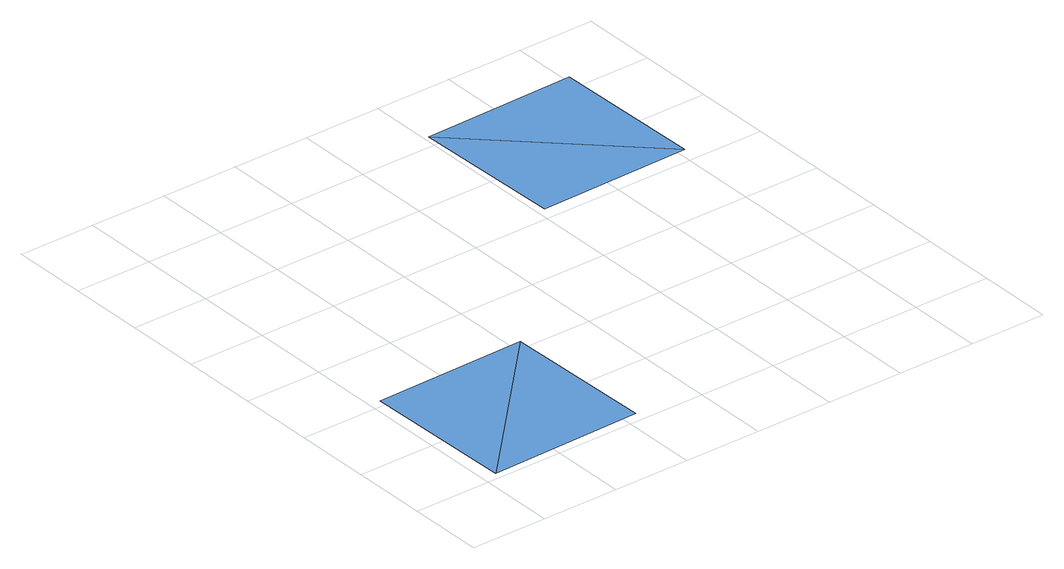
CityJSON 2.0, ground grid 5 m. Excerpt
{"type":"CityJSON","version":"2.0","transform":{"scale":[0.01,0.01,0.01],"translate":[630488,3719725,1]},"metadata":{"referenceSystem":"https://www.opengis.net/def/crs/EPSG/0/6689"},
"CityObjects":{
"waterbody1":{"type":"WaterBody","attributes":{"name":"福岡県津波浸水想定図","class":"1140","function":"2","WaterBodyTsunamiRiskAttribute.description":"1","WaterBodyTsunamiRiskAttribute.rank":"2"},"geometry":[{"type":"MultiSurface","lod":"1","boundaries":[[[0,1,2]],[[1,0,3]]]}]},
"waterbody2":{"type":"WaterBody","attributes":{"name":"福岡県津波浸水想定図","class":"1140","function":"2","WaterBodyTsunamiRiskAttribute.description":"1","WaterBodyTsunamiRiskAttribute.rank":"1"},"geometry":[{"type":"MultiSurface","lod":"1","boundaries":[[[4,5,6]],[[7,4,6]]]}]}
},
"vertices":[
[94,48,71],[1074,1067,71],[74,1048,71],[1093,68,71],
[2035,3086,73],[2055,2086,73],[3054,2106,73],[3035,3106,73]
]}
